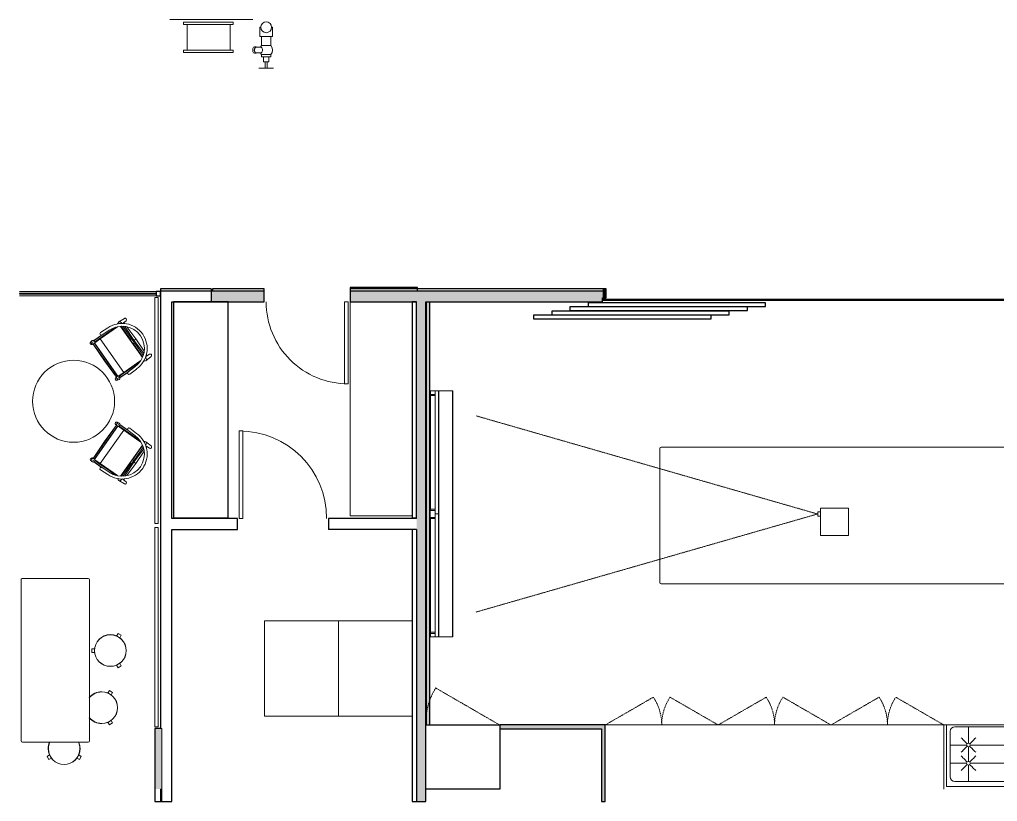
# Model space of a CAD drawing. Header units: millimetres. Extents: x -64292 to 329, y -3854 to 56761.
# Drawn here: x -47641 to -36897, y 18043 to 26630 of the extents above; entities that cross this region are included whole.
import ezdxf

# ---------------------------------------------------------------- set-up
doc = ezdxf.new("R2010")
doc.units = ezdxf.units.MM
doc.header["$MEASUREMENT"] = 0
doc.linetypes.add('Dash', pattern=[6.35, 3.175, -3.175])
doc.linetypes.add('Hidden dense', pattern=[3.2, 1.6, -1.6])
for name, color, linetype, lineweight in [('A-DOOR', 31, 'Continuous', 13), ('A-GLAZ-CURT', 52, 'Continuous', 13), ('A-GLAZ-CWMG', 51, 'Continuous', 13), ('A-WALL', 113, 'Continuous', 13), ('A-WALL-PATT', 111, 'Continuous', 13), ('E-ELEC-EQPM', 71, 'Continuous', 13), ('I-FURN', 30, 'Continuous', 13), ('I-WALL', 2, 'Continuous', 13), ('P-SANR-FIXT', 6, 'Continuous', 13), ('Q-CASE', 31, 'Continuous', 13), ('Q-CASE-HDLN', 31, 'Hidden dense', 13)]:
    doc.layers.add(name, color=color, linetype=linetype, lineweight=lineweight)

# ---------------------------------------------------------------- blocks, each defined once
blk = doc.blocks.new('System Panel - Glazed 6mm_Centre-7263970-GA PLAN - LEVEL 11')
at = {"layer": 'A-GLAZ-CURT', "lineweight": 30}
for p, q in [((542, 3), (-542, 3)), ((-542, 3), (-542, -3)), ((542, -3), (542, 3)), ((-542, -3), (542, -3))]:
    blk.add_line(p, q, dxfattribs=at)
blk = doc.blocks.new('Swing_Single_DOR1 - 2040 x 900mm_GLASS PANEL-2515531-GA PLAN - LEVEL 11')
at = {"layer": 'A-DOOR', "lineweight": 13}
for p, q in [((-450, 960), (-410, 960)), ((-450, 60), (-450, 960)), ((-410, 960), (-410, 60)), ((-410, 60), (-450, 60))]:
    blk.add_line(p, q, dxfattribs=at)
at = {"layer": 'A-DOOR'}
blk.add_arc((-450, 60), 900, 360, 90, dxfattribs=at)
blk = doc.blocks.new('0832_FIRE_HOSE_REEL - 0832 Hose Reel-2643840-GA PLAN - LEVEL 11')
at = {"layer": 'P-SANR-FIXT'}
for p, q in [((488, 0), (-422, 0)), ((488, 0), (-422, 0)), ((273, -30), (-272, -30)), ((-272, -30), (-272, -55)), ((-272, -55), (-233, -55)), ((-233, -55), (-233, -335)), ((-233, -55), (238, -55)), ((238, -335), (238, -55)), ((238, -55), (273, -55)), ((273, -55), (273, -30)), ((-233, -335), (-272, -335)), ((-272, -335), (-272, -360)), ((-272, -360), (273, -360)), ((238, -335), (-233, -335)), ((273, -335), (238, -335)), ((273, -360), (273, -335))]:
    blk.add_line(p, q, dxfattribs=at)
blk = doc.blocks.new('0831_FIRE_HYDRANT_SINGLE - Ø100-2645293-GA PLAN - LEVEL 11')
at = {"layer": 'P-SANR-FIXT'}
for p, q in [((-60, 0), (-70, 0)), ((-70, 0), (-70, -100)), ((70, 0), (60, 0)), ((-70, -100), (70, -100)), ((-50, -100), (-50, -201)), ((50, -100), (50, -201)), ((70, 0), (70, -100)), ((-50, -201), (50, -201)), ((-113, -215), (-130, -215)), ((-113, -285), (-130, -285)), ((-55, -220), (-113, -220)), ((-55, -280), (-113, -280)), ((-50, -299), (50, -299)), ((-50, -299), (-50, -325)), ((50, -299), (50, -325)), ((-50, -325), (50, -325)), ((-30, -325), (-30, -380)), ((-30, -380), (30, -380)), ((-10, -380), (-10, -450)), ((10, -380), (10, -450)), ((30, -325), (30, -380)), ((80, -450), (-80, -450))]:
    blk.add_line(p, q, dxfattribs=at)
blk.add_circle((0, 0), 60, dxfattribs=at)
for centre, radius, start, end in [((0, -250), 70.2, 135.7778, 154.7167), ((0, -250), 70.2, 315.7778, 44.2222), ((0, -250), 70.2, 205.2833, 224.2222), ((-78, -250), 37.9, 307.5963, 52.4037)]:
    blk.add_arc(centre, radius, start, end, dxfattribs=at)
for centre, major_axis, ratio, start_param, end_param in [((-113, -250), (0, 35), 0.504137, 5.742086, 9.965877), ((-130, -250), (0, 35), 0.502649, 0, 3.141593), ((-113, -250), (0, 30), 0.5, 0, 3.141593)]:
    blk.add_ellipse(centre, major_axis=major_axis, ratio=ratio, start_param=start_param, end_param=end_param, dxfattribs=at)
blk = doc.blocks.new('BVN_Boardroom Banquette_EX-020 - EX-020_1-10032375-GA PLAN - LEVEL 11')
at = {"layer": 'Q-CASE', "lineweight": 30}
for p, q in [((-3810, 1097), (-2998, 1097)), ((-3810, 392), (-3810, 1097)), ((-2998, 1097), (-2998, 392)), ((-2998, 392), (-3810, 392))]:
    blk.add_line(p, q, dxfattribs=at)
at = {"layer": 'Q-CASE'}
for p, q in [((1882, 1097), (-1838, 1097)), ((1882, 392), (1882, 1097)), ((1882, 1097), (1912, 1097)), ((1882, 392), (1882, 1097)), ((4452, 1097), (1912, 1097)), ((1912, 422), (1912, 1097)), ((2072, 1077), (2002, 1077)), ((2072, 1077), (2152, 1077)), ((2152, 1077), (2232, 1077)), ((2152, 897), (2152, 1077)), ((2759, 1077), (2232, 1077)), ((2759, 1077), (2839, 1077)), ((2839, 1077), (2919, 1077)), ((2839, 897), (2839, 1077)), ((3446, 1077), (2919, 1077)), ((3446, 1077), (3526, 1077)), ((3526, 1077), (3606, 1077)), ((3526, 897), (3526, 1077)), ((4132, 1077), (3606, 1077)), ((4132, 1077), (4212, 1077)), ((4212, 1077), (4292, 1077)), ((4212, 897), (4212, 1077)), ((4362, 1077), (4292, 1077)), ((4452, 1097), (4482, 1097)), ((4452, 1097), (4452, 422)), ((1952, 1027), (1952, 957)), ((4412, 957), (4412, 1027)), ((1952, 877), (1952, 957)), ((1952, 797), (1952, 877)), ((2132, 877), (1952, 877)), ((2819, 877), (2172, 877)), ((3506, 877), (2859, 877)), ((4192, 877), (3546, 877)), ((4412, 877), (4232, 877)), ((4412, 957), (4412, 877)), ((4412, 877), (4412, 797)), ((1952, 797), (1952, 757)), ((1952, 677), (1952, 757)), ((2152, 697), (2152, 857)), ((2839, 697), (2839, 857)), ((3526, 697), (3526, 857)), ((4212, 697), (4212, 857)), ((4412, 757), (4412, 797)), ((4412, 757), (4412, 677)), ((1952, 597), (1952, 677)), ((2132, 677), (1952, 677)), ((2152, 477), (2152, 657)), ((2819, 677), (2172, 677)), ((2839, 477), (2839, 657)), ((3506, 677), (2859, 677)), ((3526, 477), (3526, 657)), ((4192, 677), (3546, 677)), ((4212, 477), (4212, 657)), ((4412, 677), (4232, 677)), ((4412, 677), (4412, 597)), ((1952, 597), (1952, 527)), ((4412, 527), (4412, 597)), ((2002, 477), (2072, 477)), ((2152, 477), (2072, 477)), ((2232, 477), (2152, 477)), ((2232, 477), (2759, 477)), ((2839, 477), (2759, 477)), ((2919, 477), (2839, 477)), ((2919, 477), (3446, 477)), ((3526, 477), (3446, 477)), ((3606, 477), (3526, 477)), ((3606, 477), (4132, 477)), ((4212, 477), (4132, 477)), ((4292, 477), (4212, 477)), ((4292, 477), (4362, 477)), ((4452, 422), (1912, 422))]:
    blk.add_line(p, q, dxfattribs=at)
at = {"layer": 'Q-CASE', "flags": 128}
for points in [[(2072, 957), (2082, 947), (2092, 937), (2102, 927), (2113, 916), (2132, 897), (2138, 891)], [(2138, 863), (2113, 837), (2095, 819), (2086, 810), (2072, 797)], [(2166, 891), (2192, 916), (2210, 934), (2219, 943), (2232, 957)], [(2232, 797), (2222, 807), (2212, 817), (2202, 827), (2192, 837), (2172, 857), (2166, 863)], [(2825, 891), (2799, 916), (2781, 934), (2772, 943), (2759, 957)], [(2759, 797), (2769, 807), (2779, 817), (2789, 827), (2799, 837), (2819, 857), (2825, 863)], [(2919, 957), (2909, 947), (2899, 937), (2889, 927), (2879, 916), (2859, 897), (2853, 891)], [(2853, 863), (2879, 837), (2896, 819), (2905, 810), (2919, 797)], [(3511, 891), (3486, 916), (3468, 934), (3459, 943), (3446, 957)], [(3446, 797), (3456, 807), (3466, 817), (3476, 827), (3486, 837), (3506, 857), (3511, 863)], [(3606, 957), (3595, 947), (3585, 937), (3575, 927), (3565, 916), (3545, 897), (3540, 891)], [(3540, 863), (3565, 837), (3583, 819), (3592, 810), (3606, 797)], [(4198, 891), (4173, 916), (4155, 934), (4146, 943), (4132, 957)], [(4132, 797), (4142, 807), (4152, 817), (4162, 827), (4173, 837), (4192, 857), (4198, 863)], [(4292, 957), (4282, 947), (4272, 937), (4262, 927), (4252, 916), (4232, 897), (4226, 891)], [(4226, 863), (4252, 837), (4270, 819), (4279, 810), (4292, 797)], [(2072, 757), (2082, 747), (2092, 737), (2102, 727), (2113, 716), (2132, 697), (2138, 691)], [(2166, 691), (2192, 716), (2210, 734), (2219, 743), (2232, 757)], [(2825, 691), (2799, 716), (2781, 734), (2772, 743), (2759, 757)], [(2919, 757), (2909, 747), (2899, 737), (2889, 727), (2879, 716), (2859, 697), (2853, 691)], [(3511, 691), (3486, 716), (3468, 734), (3459, 743), (3446, 757)], [(3606, 757), (3595, 747), (3585, 737), (3575, 727), (3565, 716), (3545, 697), (3540, 691)], [(4198, 691), (4173, 716), (4155, 734), (4146, 743), (4132, 757)], [(4292, 757), (4282, 747), (4272, 737), (4262, 727), (4252, 716), (4232, 697), (4226, 691)], [(2138, 663), (2113, 637), (2095, 619), (2086, 610), (2072, 597)], [(2232, 597), (2222, 607), (2212, 617), (2202, 627), (2192, 637), (2172, 657), (2166, 663)], [(2759, 597), (2769, 607), (2779, 617), (2789, 627), (2799, 637), (2819, 657), (2825, 663)], [(2853, 663), (2879, 637), (2896, 619), (2905, 610), (2919, 597)], [(3446, 597), (3456, 607), (3466, 617), (3476, 627), (3486, 637), (3506, 657), (3511, 663)], [(3540, 663), (3565, 637), (3583, 619), (3592, 610), (3606, 597)], [(4132, 597), (4142, 607), (4152, 617), (4162, 627), (4173, 637), (4192, 657), (4198, 663)], [(4226, 663), (4252, 637), (4270, 619), (4279, 610), (4292, 597)]]:
    blk.add_lwpolyline(points, dxfattribs=at)
at = {"layer": 'Q-CASE'}
for centre, radius, start, end in [((2002, 1027), 50, 90, 180), ((4362, 1027), 50, 0, 90), ((2152, 877), 20, 0, 180), ((2152, 877), 20, 180, 360), ((2839, 877), 20, 0, 180), ((2839, 877), 20, 180, 360), ((3526, 877), 20, 0, 180), ((3526, 877), 20, 180, 360), ((4212, 877), 20, 0, 180), ((4212, 877), 20, 180, 360), ((2152, 677), 20, 0, 180), ((2152, 677), 20, 180, 360), ((2839, 677), 20, 0, 180), ((2839, 677), 20, 180, 0), ((3526, 677), 20, 0, 180), ((3526, 677), 20, 180, 0), ((4212, 677), 20, 0, 180), ((4212, 677), 20, 180, 360), ((2002, 527), 50, 180, 270), ((4362, 527), 50, 270, 0)]:
    blk.add_arc(centre, radius, start, end, dxfattribs=at)
at = {"layer": 'Q-CASE-HDLN'}
for p, q in [((-2998, 1097), (-3701, 1503)), ((-1838, 1097), (-1310, 1402)), ((-598, 1097), (-1126, 1402)), ((-598, 1097), (-70, 1402)), ((642, 1097), (114, 1402)), ((642, 1097), (1170, 1402)), ((1882, 1097), (1354, 1402)), ((-3810, 1097), (-2998, 1097))]:
    blk.add_line(p, q, dxfattribs=at)
for centre, radius, start, end in [((-3068, 1116), 742, 148.5435, 181.4565), ((-1771, 1097), 553, 0, 33.4759), ((-665, 1097), 553, 146.5241, 180), ((-531, 1097), 553, 0, 33.4759), ((575, 1097), 553, 146.5241, 180), ((709, 1097), 553, 0, 33.4759), ((1815, 1097), 553, 146.5241, 180)]:
    blk.add_arc(centre, radius, start, end, dxfattribs=at)
blk = doc.blocks.new('Boardroom Slider2 - Boardroom Slider-7549117-GA PLAN - LEVEL 11')
at = {"layer": 'Q-CASE', "lineweight": 30}
for p, q in [((-39844, 23429), (-41794, 23429)), ((-41794, 23429), (-41794, 23389)), ((-39844, 23389), (-39844, 23429)), ((-41794, 23389), (-39844, 23389))]:
    blk.add_line(p, q, dxfattribs=at)
blk = doc.blocks.new('Boardroom Slider8 - Boardroom Slider-7549171-GA PLAN - LEVEL 11')
at = {"layer": 'Q-CASE', "lineweight": 30}
for p, q in [((-40044, 23384), (-41994, 23384)), ((-41994, 23384), (-41994, 23344)), ((-41994, 23344), (-40044, 23344)), ((-40044, 23344), (-40044, 23384))]:
    blk.add_line(p, q, dxfattribs=at)
blk = doc.blocks.new('FFE_PRO-001_Projector_Ceiling mounted - PRO-001-4298335-GA PLAN - LEVEL 11')
at = {"layer": 'E-ELEC-EQPM'}
for p, q in [((-150, -149), (-150, 160)), ((-150, 160), (150, 160)), ((150, 160), (150, -149)), ((150, -149), (-150, -149)), ((-111, -176), (-111, -149)), ((-63, -176), (-111, -176)), ((-63, -149), (-63, -176))]:
    blk.add_line(p, q, dxfattribs=at)
at = {"layer": 'E-ELEC-EQPM', "linetype": 'Dash'}
for q in [(-1164, -3931), (991, -3931)]:
    blk.add_line((-86, -180), q, dxfattribs=at)
blk = doc.blocks.new('Server stack10 - Server stack-7937850-GA PLAN - LEVEL 11')
at = {"layer": 'E-ELEC-EQPM'}
for p, q in [((-44088, 20053), (-44898, 20053)), ((-44898, 20053), (-44898, 19003)), ((-43278, 20053), (-44088, 20053)), ((-44088, 20053), (-44088, 19003)), ((-44088, 19003), (-44088, 20053)), ((-43278, 19003), (-43278, 20053)), ((-44898, 19003), (-44088, 19003)), ((-44088, 19003), (-43278, 19003))]:
    blk.add_line(p, q, dxfattribs=at)
blk = doc.blocks.new('System Panel - Glazed 6mm_Centre-10507647-GA PLAN - LEVEL 11')
at = {"layer": 'A-GLAZ-CURT', "lineweight": 30}
for p, q in [((750, 3), (-750, 3)), ((-750, 3), (-750, -3)), ((750, -3), (750, 3)), ((-750, -3), (750, -3))]:
    blk.add_line(p, q, dxfattribs=at)
blk = doc.blocks.new('Rectangular Mullion - 25 x 45mm-4275465-GA PLAN - LEVEL 11')
at = {"layer": 'A-GLAZ-CWMG', "lineweight": 30}
for p, q in [((0, 22.5), (-50, 22.5)), ((-50, 22.5), (-50, -22.5)), ((0, -22.5), (0, 22.5)), ((-50, -22.5), (0, -22.5))]:
    blk.add_line(p, q, dxfattribs=at)
blk = doc.blocks.new('Rectangular Mullion - 25 x 45mm-10507645-GA PLAN - LEVEL 11')
at = {"layer": 'A-GLAZ-CWMG'}
for p, q in [((-47641, 23642), (-46141, 23642)), ((-47641, 23597), (-46141, 23597))]:
    blk.add_line(p, q, dxfattribs=at)
blk = doc.blocks.new('Existing Furniture_Aalto Stool 60_EC4 - EC4A-10015310-GA PLAN - LEVEL 11')
at = {"layer": 'I-FURN'}
for p, q in [((20, 205), (-20, 205)), ((-20, 173), (-20, 205)), ((20, 205), (20, 173)), ((-188, -85), (-160, -69)), ((-188, -85), (-168, -120)), ((-140, -104), (-168, -120)), ((168, -120), (140, -104)), ((160, -69), (188, -85)), ((168, -120), (188, -85))]:
    blk.add_line(p, q, dxfattribs=at)
for radius, start, end in [(175, 360, 180), (173, 360, 180), (173, 0, 180), (175, 180, 360), (173, 180, 360), (173, 180, 0)]:
    blk.add_arc((0, 0), radius, start, end, dxfattribs=at)
blk = doc.blocks.new('Existing Furniture_Aalto Stool 60_EC4 - EC4A-V81-GA PLAN - LEVEL 11')
at = {"layer": 'I-FURN'}
for p, q in [((-188, -85), (-160, -69)), ((-188, -85), (-168, -120)), ((-140, -104), (-168, -120)), ((168, -120), (140, -104)), ((160, -69), (188, -85)), ((168, -120), (188, -85))]:
    blk.add_line(p, q, dxfattribs=at)
for radius, start, end in [(175, 128.9493, 180), (173, 128.1078, 180), (173, 128.1078, 180), (173, 360, 51.8922), (173, 0, 51.8922), (175, 360, 51.0507), (175, 180, 360), (173, 180, 360), (173, 180, 0)]:
    blk.add_arc((0, 0), radius, start, end, dxfattribs=at)
blk = doc.blocks.new('Swing_Single_DOR1 - 2040 x 960mm_WOOD PANEL 2-9342043-GA PLAN - LEVEL 11')
at = {"layer": 'A-DOOR', "lineweight": 13}
for p, q in [((-480, 1022), (-440, 1022)), ((-480, 62), (-480, 1022)), ((-440, 1022), (-440, 62)), ((-440, 62), (-480, 62))]:
    blk.add_line(p, q, dxfattribs=at)
at = {"layer": 'A-DOOR'}
blk.add_arc((-480, 62), 960, 360, 90, dxfattribs=at)
blk = doc.blocks.new('IT Build_Shelves - JO-N-05-7945327-GA PLAN - LEVEL 11')
at = {"layer": 'Q-CASE', "lineweight": 30}
for p, q in [((-1140, 300), (-1140, -300)), ((1230, 300), (-1140, 300)), ((1230, -300), (1230, 300)), ((-1140, -300), (1230, -300))]:
    blk.add_line(p, q, dxfattribs=at)
blk = doc.blocks.new('Existing Furniture_Boardroom Table_ET22 - ET22-9367005-GA PLAN - LEVEL 11')
at = {"layer": 'I-FURN'}
for p, q in [((-2250, 411), (-2250, -1059)), ((2235, 426), (-2235, 426)), ((2250, -1059), (2250, 411)), ((-2235, -1074), (-2043, -1074)), ((-2043, -1074), (2041, -1074)), ((2041, -1074), (2235, -1074))]:
    blk.add_line(p, q, dxfattribs=at)
for centre, start, end in [((-2235, 411), 90, 180), ((2235, 411), 0, 90), ((-2235, -1059), 180, 270), ((2235, -1059), 270, 0)]:
    blk.add_arc(centre, 15, start, end, dxfattribs=at)
blk = doc.blocks.new('Existing Furniture_Rectangular Meeting Table_ET2 - ET2-9694637-GA PLAN - LEVEL 11')
at = {"layer": 'I-FURN'}
for p, q in [((-900, 411), (-900, -309)), ((885, 426), (-885, 426)), ((900, -309), (900, 411)), ((-885, -324), (-423, -324)), ((-423, -324), (421, -324)), ((421, -324), (885, -324))]:
    blk.add_line(p, q, dxfattribs=at)
for centre, start, end in [((-885, 411), 90, 180), ((885, 411), 360, 90), ((-885, -309), 180, 270), ((885, -309), 270, 0)]:
    blk.add_arc(centre, 15, start, end, dxfattribs=at)
blk = doc.blocks.new('Existing Furniture_Meeting Table Round_ET3 - ET3-9711605-GA PLAN - LEVEL 11')
at = {"layer": 'I-FURN'}
for start, end in [(360, 180), (180, 360)]:
    blk.add_arc((49, -3000), 450, start, end, dxfattribs=at)
blk = doc.blocks.new('New Furniture_Chairs for Low Team Tables_NC6 - NC6-V108-GA PLAN - LEVEL 11')
at = {"layer": 'I-FURN'}
for p, q in [((-255, 239), (-259, 219)), ((-240, 212), (-240, 216)), ((-222, 225), (-225, 239)), ((225, 224), (-223, 224)), ((0, 231), (-222, 225)), ((-221, 219), (-222, 225)), ((222, 225), (0, 231)), ((0, 231), (0, 224)), ((222, 225), (221, 219)), ((225, 239), (222, 225)), ((240, 216), (240, 212)), ((259, 219), (255, 239)), ((-250, 198), (-250, 94)), ((-248, 198), (-248, 198)), ((-230, -86), (-230, 198)), ((-225, 129), (-225, 205)), ((-225, 129), (-225, -43)), ((225, 129), (-225, 129)), ((-224, 206), (224, 206)), ((223, 210), (-222, 210)), ((225, 129), (225, 204)), ((225, -43), (225, 129)), ((230, 198), (230, -86)), ((232, 198), (232, 198)), ((250, 94), (250, 198)), ((-275, -6), (-279, 87)), ((-249, 88), (-245, -6)), ((245, -6), (249, 88)), ((279, 87), (275, -6)), ((-225, -100), (-225, -43)), ((225, -43), (225, -100)), ((-260, -144), (-255, -217)), ((-250, -120), (-250, -125)), ((-248, -123), (-248, -125)), ((-225, -217), (-223, -182)), ((-223, -180), (-222, -168)), ((-223, -185), (-207, -186)), ((208, -132), (-208, -132)), ((-30, -138), (-205, -138)), ((-195, -154), (-30, -154)), ((0, -165), (-182, -168)), ((-164, -186), (0, -189)), ((-30, -138), (-30, -135)), ((-30, -135), (30, -135)), ((-30, -144), (-30, -138)), ((-30, -150), (-30, -144)), ((-30, -154), (-30, -150)), ((-30, -152), (30, -152)), ((-30, -154), (-30, -154)), ((180, -170), (0, -165)), ((0, -165), (0, -166)), ((0, -166), (0, -175)), ((0, -175), (0, -189)), ((0, -189), (165, -185)), ((30, -135), (30, -138)), ((30, -138), (30, -144)), ((205, -138), (30, -138)), ((30, -144), (30, -150)), ((30, -150), (30, -154)), ((30, -154), (195, -154)), ((30, -154), (30, -154)), ((209, -184), (223, -183)), ((222, -171), (220, -171)), ((222, -168), (223, -181)), ((223, -182), (225, -217)), ((248, -125), (248, -123)), ((250, -125), (250, -120)), ((255, -217), (260, -144))]:
    blk.add_line(p, q, dxfattribs=at)
at = {"layer": 'I-FURN', "flags": 128}
for points in [[(-222, 225), (-222, 225), (-222, 225), (-222, 225), (-222, 225), (-222, 225), (-222, 224)], [(222, 224), (222, 225), (222, 225), (222, 225), (222, 225), (222, 225), (222, 225), (222, 225), (222, 225)], [(-248, 198), (-248, 110), (-248, 74)], [(-248, 198), (-248, 198), (-248, 198), (-248, 198), (-248, 198), (-248, 198), (-248, 198), (-248, 198), (-248, 198), (-247, 197), (-247, 197), (-247, 197), (-247, 197), (-247, 197), (-247, 197), (-246, 197), (-246, 197), (-246, 197)], [(-240, 206), (-240, 206), (-241, 206), (-241, 206), (-241, 206), (-241, 207), (-242, 207), (-242, 207), (-242, 207), (-242, 207), (-242, 207), (-243, 207)], [(-232, -80), (-232, -38), (-232, 50), (-232, 138), (-232, 197)], [(232, 198), (232, 110), (232, 22), (232, -66), (232, -80)], [(232, 198), (232, 198), (232, 198), (232, 198), (232, 198), (232, 198), (232, 198), (232, 198), (232, 198), (233, 197), (233, 197), (233, 197), (233, 197), (233, 197), (233, 197), (234, 197), (234, 197), (234, 197)], [(245, 207), (245, 207), (245, 207), (244, 207), (244, 207), (244, 207), (244, 207), (243, 207)], [(248, 74), (248, 138), (248, 197)], [(-223, -185), (-223, -185), (-223, -184), (-223, -183), (-223, -183), (-223, -182), (-223, -182), (-223, -182), (-223, -181), (-223, -181), (-223, -181), (-223, -180), (-223, -180), (-223, -180), (-223, -180), (-223, -180), (-223, -179), (-223, -179), (-223, -179), (-223, -179), (-223, -179)], [(223, -178), (223, -179), (223, -179), (223, -179), (223, -179), (223, -180), (223, -180), (223, -180), (223, -180), (223, -181), (223, -181), (223, -181), (223, -182), (223, -182)]]:
    blk.add_lwpolyline(points, dxfattribs=at)
at = {"layer": 'I-FURN'}
for centre, radius, start, end in [((-264, 88), 15, 2.1666, 182.1666), ((264, 88), 15, 357.8334, 177.8334), ((0, -7), 275, 179.8621, 270.0001), ((0, -6), 245, 180, 269.9991), ((0, -7), 275, 269.9999, 0.1379), ((0, -6), 245, 270.0009, 360)]:
    blk.add_arc(centre, radius, start, end, dxfattribs=at)
for centre, major_axis, ratio, start_param, end_param in [((-240, 215), (19.8, 0), 0.999107, 1.570796, 4.712389), ((-240, 235), (15, 0), 0.999107, 1.570796, 3.29251), ((-240, 235), (15, 0), 0.999107, 4.32495, 4.685099), ((-240, 235), (15, 0), 0.999107, 6.186115, 7.853982), ((-240, 215), (19.8, 0), 0.999107, 4.712389, 7.853982), ((240, 215), (19.8, 0), 0.999107, 1.570796, 4.712389), ((240, 235), (-15, 0), 0.999107, 5.779553, 6.283185), ((240, 235), (15, 0), 0.999107, 1.570796, 2.617994), ((240, 235), (15, 0), 0.999107, 6.141882, 7.853982), ((240, 215), (19.8, 0), 0.999107, 4.712389, 7.853982), ((240, 235), (15, 0), 0.999107, 4.712389, 4.894686), ((240, 235), (15, 0), 0.999107, 5.759587, 5.9172), ((-240, -142), (20, 0), 0.987314, 1.961494, 4.712389), ((-240, -142), (-20, 0), 0.987314, 1.570796, 2.094395), ((240, -142), (20, 0), 0.987314, 4.18879, 4.712389), ((240, -142), (-20, 0), 0.987314, 1.570796, 4.321691), ((-240, -216), (15, 0), 0.987314, 3.141593, 4.712389), ((-240, -216), (-15, 0), 0.987314, 1.570796, 3.141593), ((240, -216), (15, 0), 0.987314, 3.141593, 4.712389), ((240, -216), (-15, 0), 0.987314, 1.570796, 3.141593)]:
    blk.add_ellipse(centre, major_axis=major_axis, ratio=ratio, start_param=start_param, end_param=end_param, dxfattribs=at)
blk = doc.blocks.new('New Furniture_Chairs for Low Team Tables_NC6 - NC6-V109-GA PLAN - LEVEL 11')
at = {"layer": 'I-FURN'}
for p, q in [((-255, 217), (-260, 144)), ((-223, 182), (-225, 217)), ((225, 217), (223, 182)), ((260, 144), (255, 217)), ((-250, 125), (-250, 120)), ((-248, 125), (-248, 123)), ((-207, 186), (-223, 185)), ((-222, 168), (-223, 180)), ((-208, 132), (208, 132)), ((-205, 138), (-30, 138)), ((-30, 154), (-195, 154)), ((-182, 168), (0, 165)), ((0, 189), (-164, 186)), ((-30, 154), (-30, 154)), ((-30, 150), (-30, 154)), ((30, 152), (-30, 152)), ((-30, 144), (-30, 150)), ((-30, 138), (-30, 144)), ((-30, 135), (-30, 138)), ((30, 135), (-30, 135)), ((165, 185), (0, 189)), ((0, 189), (0, 175)), ((0, 175), (0, 166)), ((0, 165), (180, 170)), ((0, 166), (0, 165)), ((195, 154), (30, 154)), ((30, 154), (30, 154)), ((30, 154), (30, 150)), ((30, 150), (30, 144)), ((30, 144), (30, 138)), ((30, 138), (205, 138)), ((30, 138), (30, 135)), ((223, 183), (209, 184)), ((220, 171), (222, 171)), ((223, 181), (222, 168)), ((248, 123), (248, 125)), ((250, 120), (250, 125)), ((-275, 6), (-279, -87)), ((-249, -88), (-245, 6)), ((-230, -198), (-230, 86)), ((-225, 43), (-225, 100)), ((-225, 43), (-225, -129)), ((225, 100), (225, 43)), ((225, -129), (225, 43)), ((230, 86), (230, -198)), ((245, 6), (249, -88)), ((279, -87), (275, 6)), ((-250, -94), (-250, -198)), ((250, -198), (250, -94)), ((-248, -198), (-248, -198)), ((-240, -216), (-240, -212)), ((-225, -129), (225, -129)), ((-225, -205), (-225, -129)), ((224, -206), (-224, -206)), ((-222, -210), (223, -210)), ((225, -204), (225, -129)), ((232, -198), (232, -198)), ((240, -212), (240, -216)), ((-259, -219), (-255, -239)), ((-225, -239), (-222, -225)), ((-223, -224), (225, -224)), ((-222, -225), (-221, -219)), ((-222, -225), (0, -231)), ((0, -224), (0, -231)), ((0, -231), (222, -225)), ((221, -219), (222, -225)), ((222, -225), (225, -239)), ((255, -239), (259, -219))]:
    blk.add_line(p, q, dxfattribs=at)
at = {"layer": 'I-FURN', "flags": 128}
for points in [[(-223, 179), (-223, 179), (-223, 179), (-223, 179), (-223, 180), (-223, 180), (-223, 180), (-223, 180), (-223, 181), (-223, 181), (-223, 181), (-223, 182), (-223, 182), (-223, 182), (-223, 182), (-223, 183), (-223, 183), (-223, 183), (-223, 184), (-223, 184), (-223, 185), (-223, 185)], [(223, 182), (223, 181), (223, 181), (223, 181), (223, 181), (223, 180), (223, 180), (223, 180), (223, 179), (223, 179), (223, 179), (223, 179), (223, 178), (223, 178)], [(-232, -197), (-232, -110), (-232, -22), (-232, 66), (-232, 80)], [(232, 80), (232, 38), (232, -50), (232, -138), (232, -198)], [(-248, -74), (-248, -138), (-248, -198)], [(248, -197), (248, -110), (248, -74)], [(-246, -197), (-246, -197), (-247, -197), (-247, -197), (-247, -197), (-247, -197), (-247, -197), (-247, -197), (-247, -197), (-248, -198), (-248, -198), (-248, -198), (-248, -198), (-248, -198), (-248, -198), (-248, -198), (-248, -198)], [(-243, -207), (-242, -207), (-242, -207), (-242, -207), (-241, -206), (-241, -206), (-241, -206), (-241, -206), (-241, -206), (-240, -206), (-240, -206), (-240, -206)], [(234, -197), (234, -197), (233, -197), (233, -197), (233, -197), (233, -197), (233, -197), (233, -197), (233, -197), (232, -198), (232, -198), (232, -198), (232, -198), (232, -198), (232, -198), (232, -198), (232, -198)], [(243, -207), (243, -207), (243, -207), (243, -207), (244, -207), (244, -207), (244, -207), (244, -207), (244, -207), (245, -207), (245, -207), (245, -207)], [(-222, -224), (-222, -225), (-222, -225), (-222, -225), (-222, -225), (-222, -225), (-222, -225), (-222, -225), (-222, -225)], [(222, -225), (222, -225), (222, -225), (222, -225), (222, -225), (222, -225), (222, -224)]]:
    blk.add_lwpolyline(points, dxfattribs=at)
at = {"layer": 'I-FURN'}
for centre, radius, start, end in [((0, 7), 275, 89.9999, 180.1379), ((0, 6), 245, 90.0009, 180), ((0, 7), 275, 359.8621, 90.0001), ((0, 6), 245, 0, 89.9991), ((-264, -88), 15, 177.8334, 357.8334), ((264, -88), 15, 182.1666, 2.1666)]:
    blk.add_arc(centre, radius, start, end, dxfattribs=at)
for centre, major_axis, ratio, start_param, end_param in [((-240, 216), (-15, 0), 0.987314, 4.712389, 6.283185), ((-240, 216), (15, 0), 0.987314, 0, 1.570796), ((240, 216), (-15, 0), 0.987314, 4.712389, 6.283185), ((240, 216), (15, 0), 0.987314, 0, 1.570796), ((-240, 142), (-20, 0), 0.987314, 4.712389, 7.463284), ((-240, 142), (20, 0), 0.987314, 1.047198, 1.570796), ((240, 142), (-20, 0), 0.987314, 4.712389, 5.235988), ((240, 142), (20, 0), 0.987314, 5.103087, 7.853982), ((-240, -215), (19.8, 0), 0.999107, 1.570796, 4.712389), ((-240, -215), (19.8, 0), 0.999107, 4.712389, 7.853982), ((240, -215), (19.8, 0), 0.999107, 1.570796, 4.712389), ((240, -215), (19.8, 0), 0.999107, 0.872665, 1.570796), ((240, -215), (19.8, 0), 0.999107, 4.712389, 7.145235), ((-240, -235), (15, 0), 0.999107, 2.990675, 4.712389), ((-240, -235), (15, 0), 0.999107, 1.598086, 1.958235), ((-240, -235), (15, 0), 0.999107, 4.712389, 6.380255), ((240, -235), (15, 0), 0.999107, 3.141593, 3.645225), ((240, -235), (15, 0), 0.999107, 3.665191, 4.712389), ((240, -235), (15, 0), 0.999107, 1.3885, 1.570796), ((240, -235), (15, 0), 0.999107, 4.712389, 6.424489), ((240, -235), (15, 0), 0.999107, 0.365985, 0.523599)]:
    blk.add_ellipse(centre, major_axis=major_axis, ratio=ratio, start_param=start_param, end_param=end_param, dxfattribs=at)
blk = doc.blocks.new('Boardroom Slider1 - Boardroom Slider-9900823-GA PLAN - LEVEL 11')
at = {"layer": 'Q-CASE', "lineweight": 30}
for p, q in [((-39844, 23429), (-41794, 23429)), ((-41794, 23429), (-41794, 23389)), ((-39844, 23389), (-39844, 23429)), ((-41794, 23389), (-39844, 23389))]:
    blk.add_line(p, q, dxfattribs=at)
blk = doc.blocks.new('Boardroom Slider3 - Boardroom Slider-9900835-GA PLAN - LEVEL 11')
at = {"layer": 'Q-CASE', "lineweight": 30}
for p, q in [((-39844, 23429), (-41794, 23429)), ((-41794, 23429), (-41794, 23389)), ((-39844, 23389), (-39844, 23429)), ((-41794, 23389), (-39844, 23389))]:
    blk.add_line(p, q, dxfattribs=at)
blk = doc.blocks.new('IT Build Desk_Ex - IT Build Desk_Ex-9900851-GA PLAN - LEVEL 11')
at = {"layer": 'Q-CASE'}
for p, q in [((-44010, 23529), (-44010, 21178)), ((-44010, 21178), (-43328, 21178))]:
    blk.add_line(p, q, dxfattribs=at)
blk = doc.blocks.new('Existing Furniture_Aalto Stool 60_EC4 - EC4A-V181-GA PLAN - LEVEL 11')
at = {"layer": 'I-FURN'}
for p, q in [((-188, -85), (-160, -69)), ((-188, -85), (-168, -120)), ((-140, -104), (-168, -120)), ((168, -120), (140, -104)), ((160, -69), (188, -85)), ((168, -120), (188, -85))]:
    blk.add_line(p, q, dxfattribs=at)
for radius, start, end in [(175, 156.0417, 180), (175, 180, 360), (173, 155.752, 180), (173, 155.752, 180), (173, 180, 360), (173, 180, 0), (173, 360, 24.248), (173, 0, 24.248), (175, 360, 23.9583)]:
    blk.add_arc((0, 0), radius, start, end, dxfattribs=at)
blk = doc.blocks.new('BVN_Electrical Fixtures_Fixed Screen - SCR-001_4-9944112-GA PLAN - LEVEL 11')
at = {"layer": 'E-ELEC-EQPM'}
for p, q in [((-272, 89), (-272, 92)), ((1078, 92), (-272, 92)), ((-272, 51), (-272, 89)), ((-272, 89), (-234, 89)), ((-272, 89), (1078, 89)), ((-272, 51), (-272, 89)), ((1078, 89), (-272, 89)), ((-272, 89), (-272, 51)), ((-234, 51), (-272, 51)), ((-221, 51), (-272, 51)), ((-272, 51), (1078, 51)), ((-234, 89), (-234, 92)), ((-234, 92), (1040, 92)), ((-234, 0), (-234, 51)), ((1040, 0), (-234, 0)), ((-221, 0), (-221, 51)), ((1027, 51), (-221, 51)), ((1027, 0), (-221, 0)), ((797, 0), (-93, 0)), ((1027, 51), (1027, 0)), ((1078, 51), (1027, 51)), ((1040, 92), (1040, 89)), ((1040, 89), (1078, 89)), ((1040, 51), (1040, 0)), ((1078, 51), (1040, 51)), ((1078, 92), (1078, 89)), ((1078, 89), (1078, 51)), ((1078, 89), (1078, 51)), ((1078, 51), (1078, 89))]:
    blk.add_line(p, q, dxfattribs=at)
blk = doc.blocks.new('BVN_Project Room North Shelf - JO-N-31-10501739-GA PLAN - LEVEL 11')
at = {"layer": 'Q-CASE'}
for p, q in [((-1306, -53), (-1306, -48)), ((1395, -48), (-1306, -48)), ((-1306, -203), (-1306, -53)), ((1395, -53), (-1306, -53)), ((1395, -48), (1395, -53)), ((1395, -53), (1395, -203)), ((-1306, -293), (-1306, -244)), ((-1306, -298), (-1306, -293)), ((-104, -293), (-1306, -293)), ((-1306, -298), (1395, -298)), ((1395, -293), (187, -293)), ((1395, -244), (1395, -293)), ((1395, -293), (1395, -298))]:
    blk.add_line(p, q, dxfattribs=at)
blk = doc.blocks.new('IT Build_Shelves - JO-N-05-V359-GA PLAN - LEVEL 11')
at = {"layer": 'Q-CASE', "lineweight": 30}
for p, q in [((-1140, 300), (-1140, -300)), ((1230, 300), (-1140, 300)), ((1230, -300), (1230, 300)), ((-1140, -300), (1230, -300))]:
    blk.add_line(p, q, dxfattribs=at)

msp = doc.modelspace()

# ---------------------------------------------------------------- hatches: boundary and pattern name
at = {"layer": 'A-WALL-PATT'}
h = msp.add_hatch(color=256, dxfattribs=at)
h.paths.add_polyline_path([(-45348, 23529), (-45536, 23529), (-45536, 23649), (-44952, 23649), (-44952, 23529)])
h.paths.add_polyline_path([(-44010, 23529), (-44010, 23649), (-43278, 23649), (-43278, 23531), (-43328, 23531), (-43328, 23529), (-43529, 23529), (-43934, 23529)])
for color, points in [(256, [(-44010, 23673), (-44010, 23689), (-43270, 23689), (-43270, 23673), (-43278, 23673), (-43328, 23673)]), (256, [(-43278, 23529), (-43278, 23531), (-43278, 23649), (-41236, 23649), (-41236, 23529)]), (256, [(-41236, 23574), (-41236, 23649), (-41236, 23673), (-41196, 23673), (-41196, 23574)]), (256, [(-43223, 18043), (-43278, 18043), (-43278, 23529), (-43178, 23529), (-43178, 18043)]), (256, [(-43173, 18883), (-43173, 19797), (-43173, 23529), (-43132, 23529), (-43132, 18883)]), (7, [(-46156, 18178), (-46156, 18843), (-46079, 18843), (-46079, 18178)]), (256, [(-42366, 18842), (-42366, 18883), (-41206, 18883), (-41206, 18842), (-41246, 18842), (-41247, 18842)]), (256, [(-41246, 18043), (-41247, 18842), (-41206, 18842), (-41206, 18043), (-41206, 18043)])]:
    msp.add_hatch(color=color, dxfattribs=at).paths.add_polyline_path(points)

# ---------------------------------------------------------------- linework, layer by layer
at = {"layer": 'A-WALL', "lineweight": 30}
for p, q in [((-43173, 23529), (-43173, 18883)), ((-43173, 18883), (-43132, 18883)), ((-41206, 18883), (-42366, 18883)), ((-42366, 18883), (-42366, 18842)), ((-42366, 18842), (-41247, 18842)), ((-41247, 18842), (-41247, 18043)), ((-41206, 18043), (-41206, 18883)), ((-41247, 18043), (-41206, 18043))]:
    msp.add_line(p, q, dxfattribs=at)
at = {"layer": 'I-WALL', "lineweight": 30}
for p, q in [((-46091, 23673), (-46091, 23531)), ((-45536, 23673), (-46091, 23673)), ((-46091, 23649), (-44952, 23649)), ((-45536, 23673), (-45536, 23529)), ((-44952, 23673), (-45521, 23673)), ((-45521, 23673), (-45521, 23649)), ((-44952, 23529), (-44952, 23673)), ((-43270, 23689), (-44010, 23689)), ((-44010, 23689), (-44010, 23529)), ((-41196, 23673), (-44010, 23673)), ((-44010, 23649), (-41236, 23649)), ((-43270, 23649), (-43270, 23689)), ((-41196, 23574), (-41196, 23673)), ((-46092, 23531), (-46092, 18843)), ((-46091, 23531), (-46092, 23531)), ((-45968, 21152), (-45968, 23531)), ((-45968, 23531), (-45536, 23531)), ((-45536, 23529), (-44952, 23529)), ((-44010, 23529), (-43278, 23529)), ((-43328, 23531), (-43328, 21158)), ((-43278, 23531), (-43328, 23531)), ((-43278, 21152), (-43278, 23531)), ((-43178, 23529), (-41236, 23529)), ((-43178, 18043), (-43178, 23529)), ((-43172, 23529), (-43172, 18883)), ((-43132, 18883), (-43132, 23529)), ((-41236, 23529), (-41236, 23574)), ((-41236, 23574), (-41196, 23574)), ((-45248, 21152), (-45968, 21152)), ((-45248, 21028), (-45248, 21152)), ((-43278, 21152), (-44246, 21152)), ((-44246, 21152), (-44246, 21028)), ((-43328, 21158), (-43278, 21158)), ((-45968, 18043), (-45968, 21028)), ((-45968, 21028), (-45248, 21028)), ((-43278, 21028), (-44246, 21028)), ((-43328, 21028), (-43328, 18043)), ((-43278, 21028), (-43278, 18043)), ((-46156, 18843), (-46156, 18043)), ((-46092, 18843), (-46156, 18843)), ((-46092, 18178), (-46092, 18043)), ((-46079, 18043), (-46079, 18178)), ((-46156, 18043), (-45968, 18043)), ((-43328, 18043), (-43178, 18043))]:
    msp.add_line(p, q, dxfattribs=at)
at = {"layer": 'I-WALL'}
for p, q in [((-46156, 21096), (-46156, 23577)), ((-46156, 23577), (-46116, 23577)), ((-46116, 23577), (-46116, 21096)), ((-46156, 21096), (-46116, 21096)), ((-46156, 18863), (-46156, 21051)), ((-46156, 21051), (-46116, 21051)), ((-46116, 21051), (-46116, 18863)), ((-46156, 18863), (-46116, 18863)), ((-46092, 18843), (-46079, 18843)), ((-46079, 18843), (-46079, 18178)), ((-46079, 18178), (-46092, 18178))]:
    msp.add_line(p, q, dxfattribs=at)

# ---------------------------------------------------------------- block references
at = {"layer": 'A-DOOR', "rotation": 180}
msp.add_blockref('Swing_Single_DOR1 - 2040 x 900mm_GLASS PANEL-2515531-GA PLAN - LEVEL 11', (-44481, 23589), dxfattribs=at)
at = {"layer": 'A-DOOR'}
msp.add_blockref('Swing_Single_DOR1 - 2040 x 960mm_WOOD PANEL 2-9342043-GA PLAN - LEVEL 11', (-44747, 21090), dxfattribs=at)
at = {"layer": 'A-GLAZ-CURT', "rotation": 180}
for name, p in [('System Panel - Glazed 6mm_Centre-10507647-GA PLAN - LEVEL 11', (-46891, 23620)), ('System Panel - Glazed 6mm_Centre-7263970-GA PLAN - LEVEL 11', (-40694, 23552)), ('System Panel - Glazed 6mm_Centre-7263970-GA PLAN - LEVEL 11', (-39609, 23552)), ('System Panel - Glazed 6mm_Centre-7263970-GA PLAN - LEVEL 11', (-38524, 23552)), ('System Panel - Glazed 6mm_Centre-7263970-GA PLAN - LEVEL 11', (-37440, 23552)), ('System Panel - Glazed 6mm_Centre-7263970-GA PLAN - LEVEL 11', (-36355, 23552))]:
    msp.add_blockref(name, p, dxfattribs=at)
at = {"layer": 'A-GLAZ-CWMG'}
for name, p in [('Rectangular Mullion - 25 x 45mm-10507645-GA PLAN - LEVEL 11', (0, 0)), ('Rectangular Mullion - 25 x 45mm-4275465-GA PLAN - LEVEL 11', (-46091, 23620))]:
    msp.add_blockref(name, p, dxfattribs=at)
at = {"layer": 'E-ELEC-EQPM'}
for name, p, rotation in [('BVN_Electrical Fixtures_Fixed Screen - SCR-001_4-9944112-GA PLAN - LEVEL 11', (-43127, 22279), 269.9999999999995), ('FFE_PRO-001_Projector_Ceiling mounted - PRO-001-4298335-GA PLAN - LEVEL 11', (-38694, 21114), 270), ('BVN_Electrical Fixtures_Fixed Screen - SCR-001_4-9944112-GA PLAN - LEVEL 11', (-43127, 20928), 269.9999999999995)]:
    msp.add_blockref(name, p, dxfattribs=dict(at, rotation=rotation))
msp.add_blockref('Server stack10 - Server stack-7937850-GA PLAN - LEVEL 11', (-50, -25), dxfattribs=at)
at = {"layer": 'I-FURN'}
for name, p, rotation in [('New Furniture_Chairs for Low Team Tables_NC6 - NC6-V108-GA PLAN - LEVEL 11', (-46519, 23014), 124.9999999999998), ('New Furniture_Chairs for Low Team Tables_NC6 - NC6-V109-GA PLAN - LEVEL 11', (-46519, 21863), 235.0000000000003), ('Existing Furniture_Rectangular Meeting Table_ET2 - ET2-9694637-GA PLAN - LEVEL 11', (-47197, 19593), 89.99999999999991), ('Existing Furniture_Aalto Stool 60_EC4 - EC4A-10015310-GA PLAN - LEVEL 11', (-46643, 19700), 90.00000000000031), ('Existing Furniture_Aalto Stool 60_EC4 - EC4A-V81-GA PLAN - LEVEL 11', (-46738, 19073), 90.00000000000031)]:
    msp.add_blockref(name, p, dxfattribs=dict(at, rotation=rotation))
for name, p in [('Existing Furniture_Meeting Table Round_ET3 - ET3-9711605-GA PLAN - LEVEL 11', (-47096, 25438)), ('Existing Furniture_Boardroom Table_ET22 - ET22-9367005-GA PLAN - LEVEL 11', (-38358, 21507)), ('Existing Furniture_Aalto Stool 60_EC4 - EC4A-V181-GA PLAN - LEVEL 11', (-47151, 18623))]:
    msp.add_blockref(name, p, dxfattribs=at)
at = {"layer": 'P-SANR-FIXT'}
for name, p in [('0832_FIRE_HOSE_REEL - 0832 Hose Reel-2643840-GA PLAN - LEVEL 11', (-45566, 26630)), ('0831_FIRE_HYDRANT_SINGLE - Ø100-2645293-GA PLAN - LEVEL 11', (-44931, 26545))]:
    msp.add_blockref(name, p, dxfattribs=at)
at = {"layer": 'Q-CASE'}
for name, p, rotation in [('IT Build_Shelves - JO-N-05-7945327-GA PLAN - LEVEL 11', (-45648, 22389), 270.0000000000002), ('IT Build_Shelves - JO-N-05-V359-GA PLAN - LEVEL 11', (-45648, 22389), 270.0000000000002), ('BVN_Project Room North Shelf - JO-N-31-10501739-GA PLAN - LEVEL 11', (-42832, 21245), 269.9999999999995)]:
    msp.add_blockref(name, p, dxfattribs=dict(at, rotation=rotation))
for name, p in [('IT Build Desk_Ex - IT Build Desk_Ex-9900851-GA PLAN - LEVEL 11', (0, 0)), ('Boardroom Slider2 - Boardroom Slider-7549117-GA PLAN - LEVEL 11', (0, 0)), ('Boardroom Slider1 - Boardroom Slider-9900823-GA PLAN - LEVEL 11', (200, 45)), ('Boardroom Slider3 - Boardroom Slider-9900835-GA PLAN - LEVEL 11', (400, 90)), ('Boardroom Slider8 - Boardroom Slider-7549171-GA PLAN - LEVEL 11', (0, 0)), ('BVN_Boardroom Banquette_EX-020 - EX-020_1-10032375-GA PLAN - LEVEL 11', (-39368, 17786))]:
    msp.add_blockref(name, p, dxfattribs=at)

doc.saveas('drawing.dxf')
